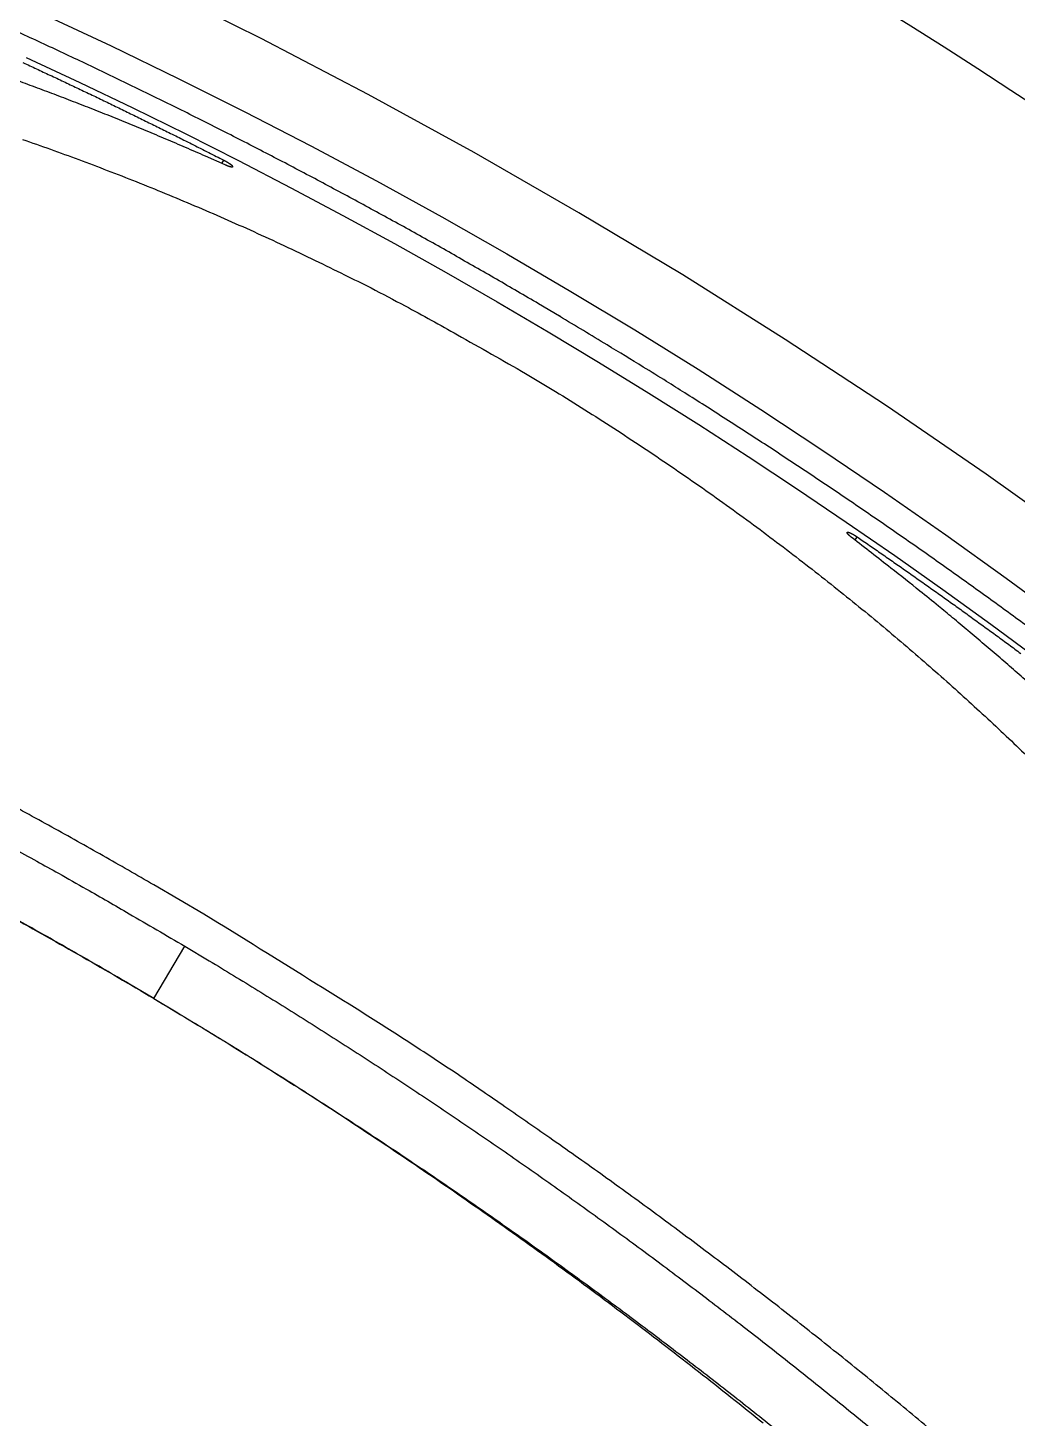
# Model space of a CAD drawing. Extents: x 403 to 503, y 484 to 637.
# Drawn here: x 423.04 to 426.76, y 518.33 to 523.55 of the extents above; entities that cross this region are included whole.
import ezdxf

# ---------------------------------------------------------------- set-up
doc = ezdxf.new("R2010")
doc.units = 0
doc.header["$MEASUREMENT"] = 0
for name, color, linetype in [('1', 4, 'Continuous'), ('204', 7, 'Continuous'), ('SPA', 2, 'Continuous')]:
    doc.layers.add(name, color=color, linetype=linetype)

# ---------------------------------------------------------------- blocks, each defined once
blk = doc.blocks.new('69')
at = {"layer": '204', "color": 4, "linetype": 'Continuous'}
for p, q in [((0.4826, 3.5177), (0.4899, 3.5301)), ((1.7512, 2.9436), (1.7528, 2.9462)), ((2.8611, 2.1026), (2.8685, 2.115)), ((0.227, 0.3815), (0.3437, 0.5777))]:
    blk.add_line(p, q, dxfattribs=at)
for points in [[(1.7512, 2.9436), (1.6723, 2.9903, 0.001061), (1.5931, 3.0368, 0.001062), (1.5138, 3.0828, 0.001062), (1.4342, 3.1286, 0.001061), (1.3545, 3.174, 0.00106), (1.2745, 3.219, 0.00106), (1.1944, 3.2637, 0.00106), (1.1141, 3.3081, 0.001059), (1.0336, 3.3521, 0.001059), (0.9529, 3.3958, 0.001059), (0.872, 3.4391, 0.001059), (0.791, 3.4821, 0.001059), (0.7097, 3.5248, 0.001058), (0.6283, 3.5671, 0.001058), (0.5467, 3.609, 0.001058), (0.4649, 3.6506, 0.001058), (0.383, 3.6919, 0.001058), (0.3009, 3.7328, 0.001058), (0.2186, 3.7733, 0.001058), (0.1361, 3.8136, 0.001058), (0.0535, 3.8534, 0.001058), (-0.0293, 3.8929, 0.001058), (-0.1122, 3.932, 0.001058), (-0.1953, 3.9708, 0.001058), (-0.2786, 4.0092, 0.001058)], [(0.4952, 3.5121), (0.4208, 3.5451, 0.001675), (0.3466, 3.5775, 0.00171), (0.2727, 3.6091, 0.001719), (0.199, 3.6401, 0.001698), (0.1256, 3.6703, 0.001689), (0.0525, 3.6998, 0.001683), (-0.0203, 3.7286, 0.001679), (-0.0928, 3.7568, 0.001669), (-0.1649, 3.7843, 0.001664), (-0.2368, 3.8111, 0.001655), (-0.3083, 3.8372, 0.00165)], [(-0.266, 3.6081, -0.002716), (-0.1609, 3.5711, -0.002762), (-0.0547, 3.5323, -0.002776), (0.0526, 3.4917, -0.002794), (0.1609, 3.4494, -0.002846), (0.2702, 3.4052, -0.002953), (0.3806, 3.3589, -0.002879), (0.4915, 3.3111, -0.002701), (0.6025, 3.2617, -0.003044), (0.7161, 3.2093, -0.003723), (0.833, 3.1534, -0.002794), (0.9432, 3.0997, -0.0009), (1.043, 3.0502, -0.004041), (1.1708, 2.9827, -0.00696), (1.367, 2.874, -0.003363), (1.6234, 2.7287, -0.001759)], [(-0.264, 3.8965, -0.000324), (-0.2386, 3.8847, -0.000324), (-0.2133, 3.873, -0.000324), (-0.1879, 3.8612, -0.000324), (-0.1626, 3.8493, -0.000324), (-0.1373, 3.8375, -0.000324), (-0.1121, 3.8256, -0.000325), (-0.0868, 3.8136, -0.000325), (-0.0616, 3.8017, -0.000325), (-0.0363, 3.7897, -0.000325), (-0.0111, 3.7776, -0.000325), (0.0141, 3.7656, -0.000325), (0.0393, 3.7535, -0.000324), (0.0644, 3.7413, -0.000325), (0.0896, 3.7292, -0.000325), (0.1147, 3.717, -0.000324), (0.1398, 3.7047, -0.000322), (0.1649, 3.6925, -0.000325), (0.19, 3.6802, -0.000332), (0.2152, 3.6678, -0.000322), (0.2402, 3.6555, -0.000301), (0.265, 3.6432, -0.000332), (0.2902, 3.6307, -0.000396), (0.316, 3.6178, -0.000301), (0.3403, 3.6057, -0.000103), (0.3621, 3.5948, -0.000424), (0.3902, 3.5806, -0.00073), (0.4334, 3.5587, -0.000357), (0.4899, 3.53, -0.000189)], [(0.4899, 3.53), (0.4909, 3.5295, -0.001228), (0.492, 3.529, -0.001241), (0.493, 3.5285, -0.001246), (0.494, 3.5279, -0.001243), (0.495, 3.5274, -0.001247), (0.496, 3.5269, -0.001254), (0.4969, 3.5263, -0.001263), (0.4979, 3.5258, -0.001273), (0.4989, 3.5252, -0.001286), (0.4998, 3.5247, -0.001301), (0.5007, 3.5241, -0.001319), (0.5017, 3.5236, -0.001339), (0.5026, 3.5231, -0.001363), (0.5035, 3.5225, -0.001388), (0.5044, 3.522, -0.001419), (0.5053, 3.5214, -0.001451), (0.5061, 3.5209, -0.001488), (0.507, 3.5204, -0.001528), (0.5078, 3.5198, -0.001574), (0.5086, 3.5193, -0.001624), (0.5094, 3.5187, -0.00168), (0.5102, 3.5182, -0.00174), (0.511, 3.5177, -0.001808), (0.5118, 3.5172, -0.001882), (0.5125, 3.5167, -0.001966), (0.5132, 3.5161, -0.002057), (0.5139, 3.5156, -0.002158), (0.5146, 3.5151, -0.002268), (0.5152, 3.5146, -0.002397), (0.5159, 3.5141, -0.002539), (0.5165, 3.5137, -0.002688), (0.5171, 3.5132, -0.002864), (0.5177, 3.5127, -0.003071), (0.5182, 3.5122, -0.003276), (0.5187, 3.5118, -0.003526), (0.5192, 3.5113, -0.00379), (0.5197, 3.5109, -0.004107), (0.5201, 3.5105, -0.004456), (0.5205, 3.5101, -0.004877), (0.5209, 3.5097, -0.005341), (0.5212, 3.5093, -0.005909), (0.5216, 3.5089, -0.006545), (0.5219, 3.5086, -0.007329), (0.5221, 3.5082, -0.008221), (0.5224, 3.5079, -0.009334), (0.5226, 3.5076, -0.010617), (0.5228, 3.5073, -0.012233), (0.5229, 3.507, -0.014115), (0.5231, 3.5067, -0.016489), (0.5232, 3.5064, -0.019243), (0.5232, 3.5062, -0.022647), (0.5233, 3.5059, -0.026436), (0.5233, 3.5057, -0.030753), (0.5233, 3.5055, -0.034928), (0.5232, 3.5053, -0.038603), (0.5231, 3.5051, -0.04078), (0.523, 3.5049, -0.040971), (0.5229, 3.5048, -0.039159), (0.5227, 3.5046, -0.035634), (0.5225, 3.5045, -0.031587), (0.5223, 3.5044, -0.027144), (0.5221, 3.5043, -0.023247), (0.5218, 3.5042, -0.019753), (0.5215, 3.5042, -0.016832), (0.5211, 3.5041, -0.014346), (0.5208, 3.5041, -0.012404), (0.5204, 3.5041, -0.01074), (0.52, 3.5041, -0.009414), (0.5195, 3.5041, -0.008272), (0.519, 3.5041, -0.007359), (0.5185, 3.5042, -0.00656), (0.518, 3.5043, -0.005912), (0.5175, 3.5043, -0.005337), (0.5169, 3.5044, -0.004866), (0.5163, 3.5046, -0.004441), (0.5157, 3.5047, -0.004089), (0.515, 3.5048, -0.00377), (0.5144, 3.505, -0.003508), (0.5137, 3.5052, -0.003249), (0.5129, 3.5054, -0.003033), (0.5122, 3.5056, -0.002841), (0.5115, 3.5058, -0.002664), (0.5107, 3.506, -0.002507), (0.5099, 3.5063, -0.002376), (0.5091, 3.5066, -0.002246), (0.5083, 3.5068, -0.002124), (0.5074, 3.5071, -0.00204), (0.5066, 3.5074, -0.00199), (0.5057, 3.5078, -0.001852), (0.5048, 3.5081, -0.001665), (0.5039, 3.5084, -0.001771), (0.503, 3.5088, -0.002032), (0.502, 3.5092, -0.001485), (0.5011, 3.5095, -0.000496), (0.5003, 3.5099, -0.002024), (0.4992, 3.5103, -0.003314), (0.4975, 3.5111, -0.001551), (0.4952, 3.5121, -0.000804)], [(0.415, 0.6976), (0.2269, 0.8081, 0.002673), (0.0366, 0.9173, 0.002622), (-0.156, 1.0252, 0.002611), (-0.3509, 1.1316, 0.002648)], [(-0.3032, 0.9468, -0.001188), (-0.2125, 0.897, -0.000408), (-0.1305, 0.8517, -0.001676), (-0.026, 0.7924, -0.002885), (0.1343, 0.6998, -0.001411), (0.3437, 0.5777, -0.000748)], [(0.227, 0.3815), (0.1358, 0.4354, 0.001283), (0.0445, 0.4888, 0.001284), (-0.0472, 0.5417, 0.001283), (-0.1391, 0.5942, 0.001283), (-0.2313, 0.6462, 0.001283), (-0.3238, 0.6977, 0.001283)], [(3.5091, 1.7776, 0.001058), (3.4351, 1.8318, 0.001058), (3.3609, 1.8857, 0.001058), (3.2865, 1.9393, 0.001058), (3.2118, 1.9926, 0.001058), (3.1369, 2.0456, 0.001057), (3.0617, 2.0982, 0.001058), (2.9864, 2.1505, 0.00106), (2.9108, 2.2025, 0.001057), (2.835, 2.2542, 0.001051), (2.759, 2.3056, 0.00106), (2.6827, 2.3566, 0.001082), (2.6061, 2.4075, 0.001051), (2.5296, 2.4578, 0.000982), (2.4533, 2.5074, 0.001084), (2.3756, 2.5576, 0.001293), (2.2958, 2.6085, 0.000981), (2.2208, 2.6561, 0.000336), (2.1528, 2.6989, 0.001385), (2.0651, 2.7532, 0.002385), (1.9293, 2.8359, 0.001166), (1.7512, 2.9436, 0.000618)], [(1.6234, 2.7287), (1.735, 2.6613, -0.003066), (1.8454, 2.5927, -0.00311), (1.9546, 2.523, -0.003106), (2.0626, 2.4522, -0.00306), (2.169, 2.3805, -0.003052), (2.274, 2.3079, -0.003063), (2.3773, 2.2346, -0.003059), (2.4787, 2.1607, -0.003034), (2.5781, 2.0864, -0.003017), (2.6753, 2.0119, -0.002965), (2.7705, 1.9371, -0.002938), (2.8636, 1.8623, -0.002902), (2.9545, 1.7873, -0.002879), (3.0435, 1.7124, -0.002839), (3.1303, 1.6374, -0.002816), (3.2151, 1.5626, -0.002778), (3.2978, 1.4879, -0.002755), (3.3786, 1.4134, -0.002715), (3.4572, 1.3392, -0.002696), (3.5339, 1.2653, -0.002661)], [(2.8501, 2.111), (2.8493, 2.1117, -0.001345), (2.8484, 2.1124, -0.00138), (2.8476, 2.113, -0.001412), (2.8467, 2.1137, -0.001441), (2.8459, 2.1143, -0.001477), (2.8451, 2.115, -0.001516), (2.8443, 2.1156, -0.001561), (2.8436, 2.1163, -0.001609), (2.8428, 2.1169, -0.001664), (2.8421, 2.1175, -0.001722), (2.8414, 2.1182, -0.001789), (2.8407, 2.1188, -0.001861), (2.84, 2.1194, -0.001944), (2.8393, 2.12, -0.002032), (2.8387, 2.1206, -0.002134), (2.8381, 2.1212, -0.002244), (2.8375, 2.1217, -0.002369), (2.8369, 2.1223, -0.002504), (2.8364, 2.1229, -0.002664), (2.8358, 2.1234, -0.00284), (2.8353, 2.1239, -0.003032), (2.8348, 2.1245, -0.003249), (2.8344, 2.125, -0.003508), (2.8339, 2.1255, -0.00377), (2.8335, 2.126, -0.004089), (2.8331, 2.1264, -0.004441), (2.8327, 2.1269, -0.004866), (2.8324, 2.1273, -0.005337), (2.8321, 2.1278, -0.005912), (2.8318, 2.1282, -0.00656), (2.8316, 2.1286, -0.007359), (2.8313, 2.129, -0.008272), (2.8311, 2.1293, -0.009414), (2.831, 2.1297, -0.01074), (2.8308, 2.13, -0.012404), (2.8307, 2.1303, -0.014346), (2.8306, 2.1306, -0.016832), (2.8305, 2.1309, -0.019753), (2.8305, 2.1312, -0.023247), (2.8305, 2.1314, -0.027144), (2.8305, 2.1317, -0.031587), (2.8305, 2.1319, -0.035634), (2.8306, 2.1321, -0.039159), (2.8307, 2.1322, -0.040971), (2.8308, 2.1324, -0.04078), (2.831, 2.1325, -0.038603), (2.8312, 2.1326, -0.034928), (2.8314, 2.1327, -0.030753), (2.8316, 2.1328, -0.026436), (2.8319, 2.1329, -0.022647), (2.8322, 2.1329, -0.019243), (2.8325, 2.1329, -0.016489), (2.8328, 2.1329, -0.014115), (2.8332, 2.1329, -0.012233), (2.8335, 2.1329, -0.010617), (2.834, 2.1328, -0.009334), (2.8344, 2.1328, -0.008221), (2.8348, 2.1327, -0.007329), (2.8353, 2.1326, -0.006545), (2.8358, 2.1325, -0.005909), (2.8364, 2.1323, -0.005341), (2.8369, 2.1321, -0.004877), (2.8375, 2.132, -0.004456), (2.8381, 2.1318, -0.004107), (2.8387, 2.1315, -0.00379), (2.8393, 2.1313, -0.003526), (2.84, 2.131, -0.003276), (2.8407, 2.1308, -0.003071), (2.8414, 2.1305, -0.002864), (2.8421, 2.1302, -0.002688), (2.8429, 2.1298, -0.002539), (2.8436, 2.1295, -0.002397), (2.8444, 2.1291, -0.002268), (2.8452, 2.1288, -0.002158), (2.8459, 2.1284, -0.002057), (2.8468, 2.128, -0.001966), (2.8476, 2.1276, -0.001882), (2.8484, 2.1272, -0.001808), (2.8492, 2.1267, -0.00174), (2.8501, 2.1263, -0.001679), (2.851, 2.1258, -0.001623), (2.8518, 2.1253, -0.001573), (2.8527, 2.1248, -0.001528), (2.8536, 2.1243, -0.00149), (2.8545, 2.1238, -0.001449), (2.8554, 2.1233, -0.001408), (2.8563, 2.1227, -0.00139), (2.8572, 2.1222, -0.001391), (2.8581, 2.1216, -0.001327), (2.8591, 2.1211, -0.00122), (2.86, 2.1205, -0.00133), (2.8609, 2.1199, -0.001569), (2.8619, 2.1193, -0.001172), (2.8628, 2.1187, -0.00039), (2.8636, 2.1182, -0.001646), (2.8647, 2.1175, -0.002809), (2.8663, 2.1164, -0.001355), (2.8685, 2.1149, -0.000711)], [(3.5192, 1.5601, 0.001629), (3.4622, 1.6104, 0.00152), (3.4049, 1.6604, 0.001697), (3.3458, 1.7111, 0.002055), (3.2844, 1.7629, 0.001537), (3.2264, 1.8116, 0.000473), (3.1735, 1.8555, 0.00223), (3.104, 1.9118, 0.003868), (2.9946, 1.9981, 0.001857), (2.8501, 2.111, 0.000967)], [(2.8685, 2.1149), (2.8915, 2.0991, -0.000324), (2.9146, 2.0833, -0.000325), (2.9375, 2.0674, -0.000325), (2.9605, 2.0514, -0.000325), (2.9835, 2.0355, -0.000325), (3.0064, 2.0195, -0.000325), (3.0293, 2.0035, -0.000325), (3.0522, 1.9875, -0.000325), (3.0751, 1.9714, -0.000325), (3.0979, 1.9553, -0.000325), (3.1207, 1.9392, -0.000325), (3.1435, 1.923, -0.000325), (3.1663, 1.9069, -0.000325), (3.1891, 1.8906, -0.000325), (3.2118, 1.8744, -0.000325), (3.2345, 1.8581, -0.000325), (3.2572, 1.8418, -0.000325), (3.2799, 1.8255, -0.000325), (3.3025, 1.8091, -0.000325), (3.3251, 1.7928, -0.000325), (3.3477, 1.7763, -0.000324), (3.3703, 1.7599, -0.000324), (3.3929, 1.7434, -0.000325), (3.4154, 1.7269, -0.000325), (3.438, 1.7104, -0.000324), (3.4604, 1.6938, -0.000322), (3.4829, 1.6772, -0.000325)], [(3.1894, -1.2763, 0.002832), (3.0079, -1.1251, 0.002798), (2.8257, -0.9769, 0.002808), (2.6426, -0.8313, 0.00284), (2.4587, -0.6884, 0.002755), (2.275, -0.5488, 0.00257), (2.0919, -0.4128, 0.002801), (1.9054, -0.2776, 0.003283), (1.7141, -0.1426, 0.002523), (1.5343, -0.0175, 0.000951), (1.3714, 0.0942, 0.003455), (1.1619, 0.2316, 0.005878), (0.8386, 0.4354, 0.00292), (0.415, 0.6976, 0.001573)], [(0.3437, 0.5777), (0.4354, 0.5228, -0.001284), (0.5268, 0.4674, -0.001284), (0.6179, 0.4116, -0.001284), (0.7088, 0.3553, -0.001283), (0.7994, 0.2985, -0.001283), (0.8896, 0.2413, -0.001283), (0.9796, 0.1836, -0.001283), (1.0693, 0.1254, -0.001283), (1.1587, 0.0668, -0.001283), (1.2477, 0.0077, -0.001283), (1.3365, -0.0518, -0.001283), (1.4249, -0.1118, -0.001283), (1.5131, -0.1723, -0.001283), (1.6009, -0.2332, -0.001283), (1.6884, -0.2945, -0.001284), (1.7756, -0.3564, -0.001284), (1.8625, -0.4186, -0.001284), (1.9491, -0.4813, -0.001284), (2.0353, -0.5445, -0.001284), (2.1212, -0.6081, -0.001284), (2.2067, -0.6721, -0.001283), (2.292, -0.7366, -0.001283), (2.3768, -0.8015, -0.001283), (2.4614, -0.8668, -0.001283), (2.5456, -0.9326, -0.001283), (2.6295, -0.9988, -0.001283), (2.713, -1.0655, -0.001282), (2.7962, -1.1325, -0.001282), (2.879, -1.2, -0.001282), (2.9615, -1.2679, -0.001283)], [(0.227, 0.3815), (0.3178, 0.3271, -0.001283), (0.4083, 0.2723, -0.001284), (0.4986, 0.217, -0.001283), (0.5886, 0.1613, -0.001283), (0.6783, 0.1051, -0.001283), (0.7677, 0.0484, -0.001283), (0.8568, -0.0088, -0.001283), (0.9456, -0.0664, -0.001282), (1.0341, -0.1244, -0.001282), (1.1223, -0.1829, -0.001282), (1.2102, -0.2419, -0.001282), (1.2978, -0.3013, -0.001282), (1.3851, -0.3612, -0.001283), (1.4721, -0.4215, -0.001283), (1.5588, -0.4823, -0.001283), (1.6452, -0.5435, -0.001283), (1.7312, -0.6051, -0.001283), (1.8169, -0.6672, -0.001284), (1.9023, -0.7298, -0.001284), (1.9874, -0.7928, -0.001283), (2.0721, -0.8562, -0.001283), (2.1565, -0.92, -0.001283), (2.2406, -0.9843, -0.001282), (2.3244, -1.049, -0.001282), (2.4078, -1.1142, -0.001282), (2.4908, -1.1797, -0.001282), (2.5736, -1.2457, -0.001282)]]:
    blk.add_lwpolyline(points, format="xyb", dxfattribs=at)
blk = doc.blocks.new('L548')
at = {"layer": '1', "color": 3, "linetype": 'Continuous'}
blk.add_lwpolyline([(3.2752, 6.7044, -0.001985), (3.4106, 6.6288, -0.001985), (3.5455, 6.5522, -0.001986), (3.6797, 6.4745, -0.001987), (3.8133, 6.3957, -0.001987), (3.9463, 6.3159, -0.001988), (4.0786, 6.235, -0.001988), (4.2103, 6.1531, -0.001987), (4.3413, 6.0701, -0.001986), (4.4717, 5.9861, -0.001986), (4.6013, 5.901, -0.001985), (4.7303, 5.8149, -0.001985), (4.8586, 5.7277, -0.001985), (4.9862, 5.6396, -0.001984), (5.1131, 5.5504, -0.001984), (5.2393, 5.4602, -0.001985), (5.3648, 5.369, -0.001985), (5.4895, 5.2769, -0.001985), (5.6135, 5.1837, -0.001986), (5.7367, 5.0895, -0.001986), (5.8592, 4.9944, -0.001987), (5.9809, 4.8983, -0.001988), (6.1018, 4.8012, -0.001988)], format="xyb", dxfattribs=at)
blk = doc.blocks.new('2010GRANDEE')
at = {"layer": 'SPA', "color": 3, "linetype": 'Continuous'}
for points in [[(20.0811, 22.9463), (20.3339, 22.8279), (20.5852, 22.7062), (20.835, 22.5811), (21.0833, 22.4526), (21.3301, 22.3209), (21.5753, 22.1858), (21.8187, 22.0475), (22.0601, 21.906), (22.2997, 21.7614), (22.5373, 21.6137), (22.7729, 21.4629), (23.0064, 21.309), (23.2379, 21.1521), (23.4674, 20.9921), (23.6947, 20.8291), (23.9199, 20.6632)], [(20.0148, 22.7848), (20.2155, 22.6912), (20.4151, 22.5955), (20.6138, 22.4977), (20.8114, 22.3978), (21.008, 22.2957), (21.2035, 22.1917), (21.3979, 22.0855), (21.5911, 21.9774), (21.7833, 21.8671), (21.9742, 21.7549), (22.164, 21.6407), (22.3525, 21.5244), (22.5398, 21.4062), (22.7258, 21.286), (22.9105, 21.1638), (23.094, 21.0398), (23.2761, 20.9138), (23.4569, 20.7859), (23.6363, 20.6561), (23.8143, 20.5244)], [(27.0455, 18.2747), (26.7321, 18.597), (26.4118, 18.9136), (26.0847, 19.2245), (25.751, 19.5293), (25.4108, 19.8278), (25.0644, 20.1198), (24.7118, 20.4052), (24.3533, 20.6838), (23.9891, 20.9553), (23.6195, 21.2197), (23.2445, 21.4766), (22.8645, 21.7261), (22.4797, 21.9678), (22.0902, 22.2018), (21.6964, 22.4279), (21.2985, 22.6458), (20.8967, 22.8557), (20.4913, 23.0572), (19.6707, 23.4352)]]:
    blk.add_lwpolyline(points, dxfattribs=at)
at = {"layer": 'SPA', "color": 2, "linetype": 'Continuous'}
blk.add_arc((10.5561, 2.5555), 24.0276, 43.63023, 66.41743, dxfattribs=at)
at = {"layer": '1'}
blk.add_blockref('69', (20.2664, 18.869), dxfattribs=at)
at = {"layer": 'SPA'}
blk.add_blockref('L548', (16.68, 12.8547), dxfattribs=at)

msp = doc.modelspace()

# ---------------------------------------------------------------- block references
at = {"layer": '1'}
msp.add_blockref('2010GRANDEE', (403.0209, 500.6528), dxfattribs=at)

doc.saveas('drawing.dxf')
